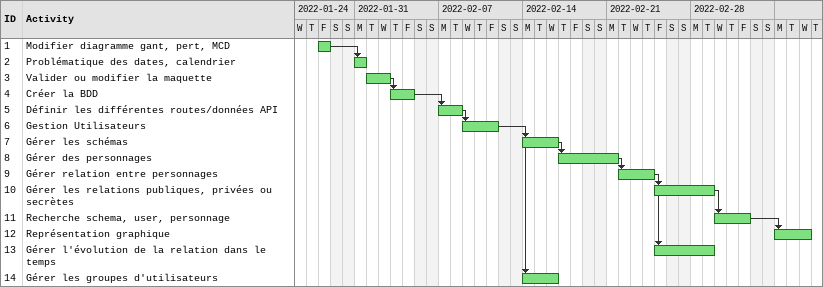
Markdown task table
| ID | Task | Start | Finish | Predecessors |
|---|---|---|---|---|
| 1 | Modifier diagramme gant, pert, MCD | 2022-01-28 | 2022-01-28 |  |
| 2 | Problématique des dates, calendrier | 2022-01-31 | 2022-01-31 | 1 |
| 3 | Valider ou modifier la maquette | 2022-02-01 | 2022-02-02 |  |
| 4 | Créer la BDD | 2022-02-03 | 2022-02-04 | 3 |
| 5 | Définir les différentes routes/données API | 2022-02-07 | 2022-02-08 | 4 |
| 6 | Gestion Utilisateurs | 2022-02-09 | 2022-02-11 | 5 |
| 7 | Gérer les schémas | 2022-02-14 | 2022-02-16 | 6 |
| 8 | Gérer des personnages | 2022-02-17 | 2022-02-21 | 7 |
| 9 | Gérer relation entre personnages | 2022-02-22 | 2022-02-24 | 8 |
| 10 | Gérer les relations publiques, privées ou secrètes | 2022-02-25 | 2022-03-01 | 9 |
| 11 | Recherche schema, user, personnage | 2022-03-02 | 2022-03-04 | 10 |
| 12 | Représentation graphique | 2022-03-07 | 2022-03-09 | 11 |
| 13 | Gérer l'évolution de la relation dans le temps | 2022-02-25 | 2022-03-01 | 9 |
| 14 | Gérer les groupes d'utilisateurs | 2022-02-14 | 2022-02-16 | 6 |
